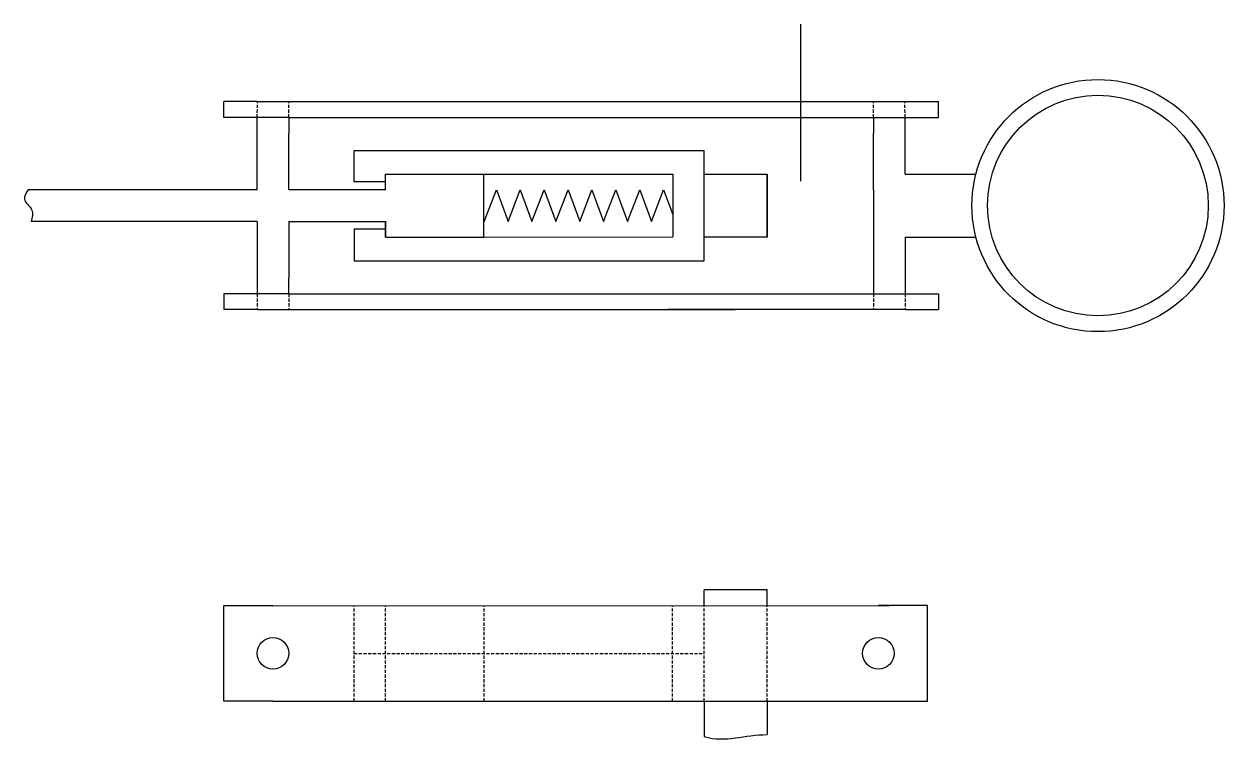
# Model space of a CAD drawing. Header units: millimetres. Extents: x -5057 to 33615, y -6628 to 11138.
# Drawn here: x 15790 to 16552, y 3866 to 4322 of the extents above; entities that cross this region are included whole.
import ezdxf

# ---------------------------------------------------------------- set-up
doc = ezdxf.new("R2010")
doc.units = ezdxf.units.MM
doc.linetypes.add('ACISOTGL', pattern=[3, 2, -1])
doc.linetypes.add('ACISOWELD', pattern=[3, 2, -1])

msp = doc.modelspace()

# ---------------------------------------------------------------- linework, layer by layer
for p, q in [((16282.709, 4322.242), (16282.709, 4222.479)), ((15916.818, 4262.982), (15916.818, 4272.982)), ((15938.02, 4272.982), (15916.818, 4272.982)), ((15938.02, 4272.982), (16088.542, 4272.982)), ((15938.02, 4272.982), (16088.542, 4272.982)), ((15938.259, 4273.016), (16088.781, 4273.016)), ((16088.542, 4272.982), (16128.542, 4272.982)), ((16088.542, 4272.982), (16128.542, 4272.982)), ((16128.542, 4272.982), (16349.238, 4272.982)), ((16128.542, 4272.982), (16349.238, 4272.982)), ((16349.238, 4272.982), (16370.44, 4272.982)), ((16370.44, 4262.982), (16370.44, 4272.982)), ((15958.02, 4262.982), (15916.818, 4262.982)), ((15938.02, 4217.006), (15938.02, 4262.982)), ((15938.02, 4217.006), (15938.02, 4262.982)), ((15958.02, 4262.982), (16088.542, 4262.982)), ((15958.02, 4262.982), (15958.02, 4252.982)), ((16088.542, 4262.982), (16128.542, 4262.982)), ((16128.542, 4262.982), (16329.238, 4262.982)), ((16329.238, 4262.982), (16329.238, 4252.982)), ((16329.238, 4262.982), (16370.44, 4262.982)), ((16349.238, 4227.04), (16349.238, 4262.982)), ((16349.238, 4227.04), (16349.238, 4262.982)), ((15958.02, 4217.006), (15958.02, 4252.982)), ((15958.02, 4217.006), (15958.02, 4252.982)), ((16329.238, 4217.006), (16329.238, 4252.982)), ((16329.238, 4217.006), (16329.238, 4252.982)), ((15999.614, 4222.04), (15999.614, 4242.04)), ((15999.614, 4242.04), (16120.136, 4242.04)), ((16120.136, 4242.04), (16160.136, 4242.04)), ((16160.136, 4242.04), (16221.677, 4242.04)), ((16221.677, 4172.04), (16221.677, 4242.04)), ((16019.475, 4217.006), (16019.475, 4227.006)), ((16019.475, 4217.006), (16019.475, 4227.006)), ((16019.475, 4227.006), (16081.795, 4227.006)), ((16081.821, 4187.047), (16081.795, 4227.006)), ((16081.795, 4227.006), (16201.727, 4227.006)), ((16201.727, 4227.006), (16201.753, 4187.125)), ((16221.677, 4207.04), (16221.677, 4227.04)), ((16221.677, 4227.04), (16261.571, 4227.04)), ((16261.571, 4227.04), (16261.571, 4187.04)), ((16261.571, 4187.04), (16261.571, 4227.04)), ((16349.238, 4227.04), (16394.13, 4227.04)), ((16019.475, 4222.04), (15999.614, 4222.04)), ((15938.02, 4217.006), (15792.716, 4217.006)), ((16019.475, 4217.006), (15958.02, 4217.006)), ((16082.113, 4197.04), (16089.855, 4217.04)), ((16089.855, 4217.04), (16097.267, 4197.04)), ((16097.267, 4197.04), (16105.009, 4217.04)), ((16105.009, 4217.04), (16112.421, 4197.04)), ((16112.421, 4197.04), (16120.163, 4217.04)), ((16120.163, 4217.04), (16127.574, 4197.04)), ((16127.574, 4197.04), (16135.317, 4217.04)), ((16135.317, 4217.04), (16142.728, 4197.04)), ((16142.728, 4197.04), (16150.47, 4217.04)), ((16150.47, 4217.04), (16157.882, 4197.04)), ((16157.882, 4197.04), (16165.624, 4217.04)), ((16165.624, 4217.04), (16173.036, 4197.04)), ((16173.036, 4197.04), (16180.778, 4217.04)), ((16180.778, 4217.04), (16188.19, 4197.04)), ((16188.19, 4197.04), (16195.932, 4217.04)), ((16195.932, 4217.04), (16201.727, 4201.403)), ((16329.238, 4217.006), (16329.238, 4151.029)), ((15938.02, 4197.006), (15794.608, 4197.006)), ((15938.02, 4197.006), (15938.02, 4151.029)), ((15958.02, 4197.006), (16019.475, 4197.006)), ((15958.02, 4197.006), (15958.02, 4161.029)), ((16019.475, 4197.006), (16019.475, 4187.006)), ((16019.475, 4187.006), (16019.475, 4197.006)), ((15999.614, 4192.04), (15999.614, 4172.04)), ((16019.475, 4192.04), (15999.614, 4192.04)), ((16019.475, 4187.006), (16081.821, 4187.047)), ((16081.821, 4187.047), (16201.753, 4187.125)), ((16261.571, 4187.04), (16221.677, 4187.04)), ((16349.238, 4187.04), (16349.238, 4151.029)), ((16349.238, 4187.04), (16394.13, 4187.04)), ((15999.614, 4172.04), (16120.136, 4172.04)), ((16120.136, 4172.04), (16160.136, 4172.04)), ((16160.136, 4172.04), (16221.677, 4172.04)), ((15958.02, 4151.029), (15958.02, 4161.029)), ((15958.02, 4151.029), (15916.818, 4151.029)), ((15916.818, 4151.029), (15916.818, 4141.029)), ((15958.02, 4151.029), (16088.542, 4151.029)), ((16088.542, 4151.029), (16128.542, 4151.029)), ((16128.542, 4151.029), (16329.238, 4151.029)), ((16329.238, 4151.029), (16370.44, 4151.029)), ((16370.44, 4151.029), (16370.44, 4141.029)), ((15938.02, 4141.029), (15916.818, 4141.029)), ((15938.02, 4141.029), (16088.542, 4141.029)), ((16088.542, 4141.029), (16128.542, 4141.029)), ((16128.542, 4141.029), (16241.339, 4141.029)), ((16349.238, 4141.029), (16198.716, 4141.029)), ((16349.238, 4141.029), (16370.44, 4141.029)), ((16261.571, 3963.313), (16221.677, 3963.313)), ((16221.677, 3953.287), (16221.677, 3963.313)), ((16261.577, 3953.313), (16261.571, 3963.313)), ((15916.818, 3892.503), (15916.818, 3953.364)), ((15916.818, 3953.364), (15948.02, 3953.364)), ((15948.02, 3953.108), (16339.238, 3953.364)), ((16363.453, 3953.364), (16332.251, 3953.364)), ((16363.453, 3892.503), (16363.453, 3953.364)), ((15948.02, 3892.503), (15916.818, 3892.503)), ((15948.02, 3892.503), (16332.251, 3892.503)), ((16221.677, 3892.503), (16221.677, 3870.106)), ((16261.577, 3892.503), (16261.577, 3871.356)), ((16332.251, 3892.503), (16363.453, 3892.503))]:
    msp.add_line(p, q)
at = {"linetype": 'ACISOWELD'}
for p, q in [((15938.02, 4262.982), (15938.259, 4273.016)), ((15958.02, 4262.982), (15958.02, 4272.982)), ((16329.238, 4262.982), (16329.238, 4272.982)), ((16349.238, 4262.982), (16348.999, 4273.016)), ((15938.02, 4151.029), (15938.02, 4141.029)), ((15958.02, 4151.029), (15958.02, 4141.029)), ((16329.238, 4151.029), (16329.238, 4141.029)), ((16349.238, 4151.029), (16349.238, 4141.029)), ((15999.521, 3892.503), (15999.482, 3953.142)), ((16019.515, 3892.503), (16019.475, 3953.155)), ((16082.014, 3892.503), (16081.974, 3953.196)), ((16201.628, 3892.503), (16201.589, 3953.274)), ((16221.677, 3892.503), (16221.677, 3953.287)), ((15999.502, 3922.823), (16221.677, 3922.823))]:
    msp.add_line(p, q, dxfattribs=at)
at = {"linetype": 'ACISOTGL'}
msp.add_line((16261.577, 3892.503), (16261.577, 3953.313), dxfattribs=at)
for centre, radius in [((16471.578, 4207.04), 79.989), ((16471.578, 4207.04), 69.989), ((15948.02, 3922.934), 10), ((16332.251, 3922.934), 10)]:
    msp.add_circle(centre, radius)
msp.add_spline([(15792.716, 4217.006), (15790.313, 4211.213), (15795.086, 4204.109), (15794.608, 4197.006)], degree=3)
msp.add_open_spline([(16221.677, 3870.106), (16235.234, 3866.07), (16247.574, 3871.579), (16261.577, 3871.356)], degree=3)

doc.saveas('drawing.dxf')
